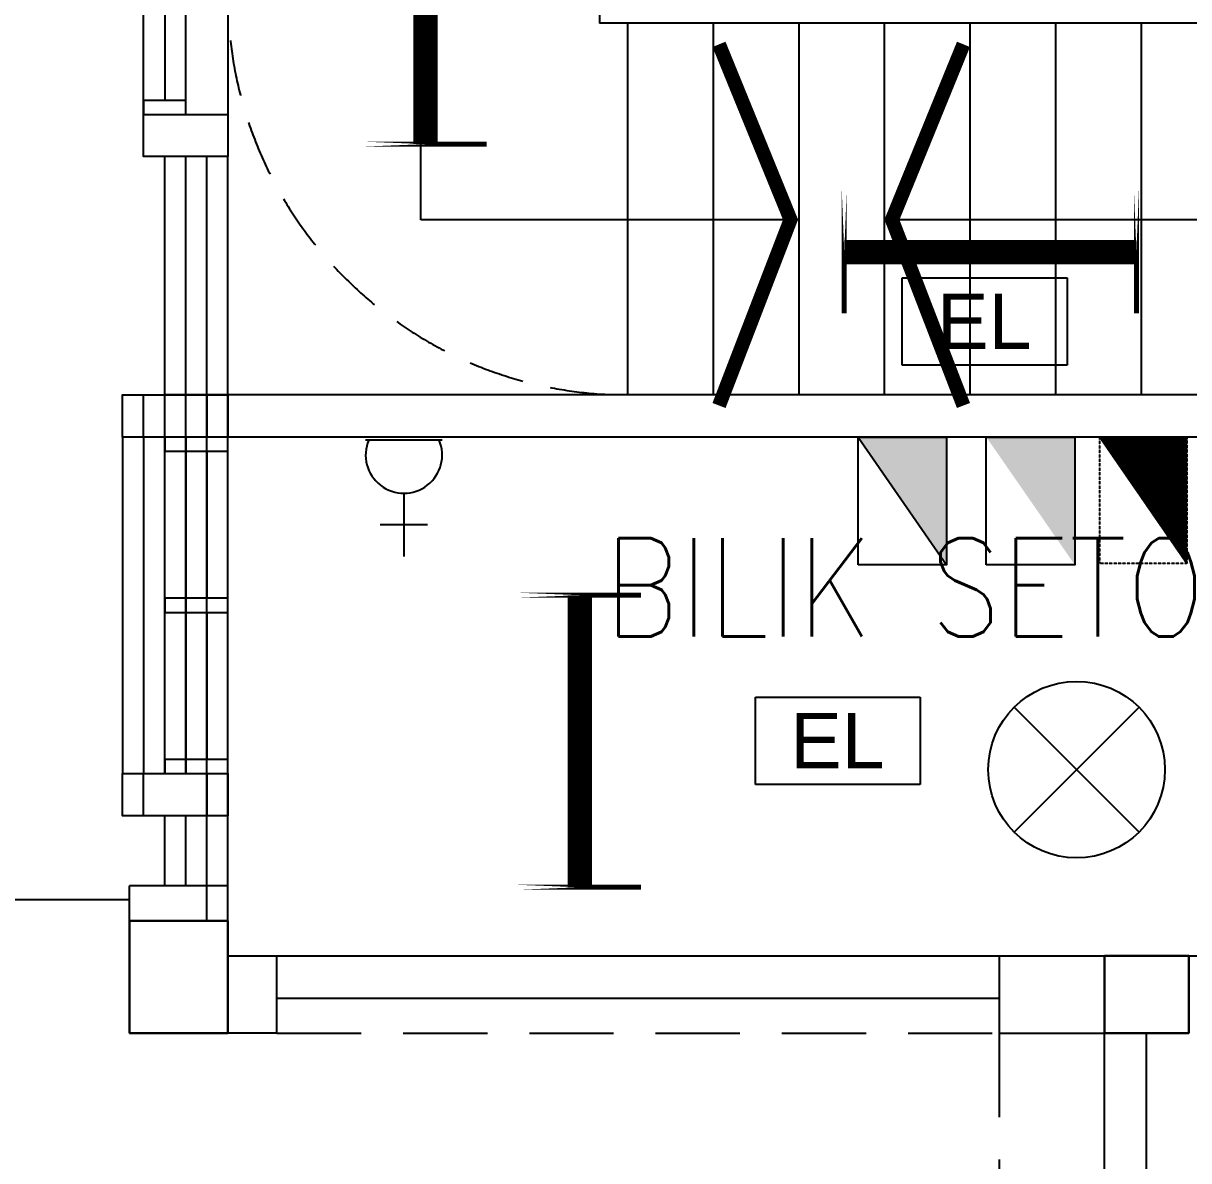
# Model space of a CAD drawing. Header units: inches. Extents: x 16928 to 514628, y -1471 to 241387.
# Drawn here: x 300863 to 305017, y 27576 to 31631 of the extents above; entities that cross this region are included whole.
import ezdxf
from ezdxf.enums import TextEntityAlignment as Align

# ---------------------------------------------------------------- set-up
doc = ezdxf.new("R2010")
doc.units = ezdxf.units.IN
doc.header["$MEASUREMENT"] = 0
doc.linetypes.add('HIDDEN', pattern=[0.375, 0.25, -0.125])
doc.layers.add('COLUMN', color=8, linetype='Continuous', lineweight=30)
doc.layers.add('t3', color=8, linetype='Continuous', lineweight=25)
for name, color, linetype in [('ELECT', 6, 'Continuous'), ('FITTING', 8, 'Continuous'), ('LAMPU', 7, 'Continuous'), ('LW', 2, 'Continuous'), ('ROOF', 2, 'Continuous'), ('stair', 8, 'Continuous'), ('WALL', 1, 'Continuous'), ('WIN', 9, 'Continuous')]:
    doc.layers.add(name, color=color, linetype=linetype)
doc.styles.add('LAILA', font='romans.shx', dxfattribs={"width": 0.85})
doc.styles.add('SANSSERIF', font='SAS_____.pfb', dxfattribs={"width": 0.7, "height": 700})

# ---------------------------------------------------------------- blocks, each defined once
blk = doc.blocks.new('WW')
at = {"layer": 'WALL'}
for points in [[(-2476668.9, -906962.5), (-2476668.9, -907112.5), (-2476968.9, -907112.5), (-2476968.9, -906962.5)], [(-2476668.9, -908312.5), (-2476668.9, -908462.5), (-2476968.9, -908462.5), (-2476968.9, -908312.5)]]:
    blk.add_lwpolyline(points, close=True, dxfattribs=at)
at = {"layer": 'WIN', "color": 2}
blk.add_line((-2476968.9, -907112.5), (-2476968.9, -908312.5), dxfattribs=at)
at = {"layer": 'WIN'}
for p, q in [((-2476818.9, -908312.5), (-2476818.9, -907112.5)), ((-2476668.9, -908312.5), (-2476668.9, -907112.5)), ((-2476743.9, -907162.5), (-2476743.9, -907687.5)), ((-2476743.9, -907737.5), (-2476743.9, -908262.5))]:
    blk.add_line(p, q, dxfattribs=at)
for points in [[(-2476818.9, -907112.5), (-2476818.9, -907162.5), (-2476668.9, -907162.5), (-2476668.9, -907112.5)], [(-2476818.9, -907687.5), (-2476818.9, -907737.5), (-2476668.9, -907737.5), (-2476668.9, -907687.5)], [(-2476818.9, -908262.5), (-2476818.9, -908312.5), (-2476668.9, -908312.5), (-2476668.9, -908262.5)]]:
    blk.add_lwpolyline(points, close=True, dxfattribs=at)
blk = doc.blocks.new('GF')
at = {"layer": 'WALL'}
for points in [[(-2478464.5, -901233.3), (-2478464.5, -901383.3), (-2478764.5, -901383.3), (-2478764.5, -901233.3)], [(-2478464.5, -902583.3), (-2478464.5, -902733.3), (-2478764.5, -902733.3), (-2478764.5, -902583.3)]]:
    blk.add_lwpolyline(points, close=True, dxfattribs=at)
at = {"layer": 'WIN'}
for p, q in [((-2478764.5, -902583.3), (-2478764.5, -901383.3)), ((-2478614.5, -902583.3), (-2478614.5, -901383.3)), ((-2478689.5, -901433.3), (-2478689.5, -901958.3)), ((-2478689.5, -902008.3), (-2478689.5, -902533.3))]:
    blk.add_line(p, q, dxfattribs=at)
at = {"layer": 'WIN', "color": 2}
blk.add_line((-2478464.5, -901383.3), (-2478464.5, -902583.3), dxfattribs=at)
at = {"layer": 'WIN'}
for points in [[(-2478764.5, -901383.3), (-2478764.5, -901433.3), (-2478614.5, -901433.3), (-2478614.5, -901383.3)], [(-2478764.5, -901958.3), (-2478764.5, -902008.3), (-2478614.5, -902008.3), (-2478614.5, -901958.3)], [(-2478764.5, -902533.3), (-2478764.5, -902583.3), (-2478614.5, -902583.3), (-2478614.5, -902533.3)]]:
    blk.add_lwpolyline(points, close=True, dxfattribs=at)
blk = doc.blocks.new('emergency light R')
at = {"layer": 'LAMPU', "color": 6, "linetype": 'Continuous'}
for p, q in [((0, 4.9), (0, 247.7)), ((0, 247.7), (459.3, 247.7)), ((459.3, 247.7), (459.3, 4.9)), ((459.3, 4.9), (0, 4.9))]:
    blk.add_line(p, q, dxfattribs=at)
at = {"layer": 'LAMPU', "color": 6, "linetype": 'Continuous', "style": 'SANSSERIF'}
blk.add_text('EL', height=153.77, dxfattribs=at).set_placement((97, 50))
blk = doc.blocks.new('CEILING FAN C W HOOK')
at = {"layer": 'ELECT', "color": 6}
for p, q in [((-530.3, -530.3), (-85.3, -85.3)), ((-530.3, -85.3), (-85.3, -530.3))]:
    blk.add_line(p, q, dxfattribs=at)
blk.add_circle((-307.8, -307.8), 314.7, dxfattribs=at)
blk = doc.blocks.new('DB G')
at = {"layer": 'ELECT', "linetype": 'HIDDEN'}
h = blk.add_hatch(dxfattribs=at)
h.set_pattern_fill('ANSI31', color=3)
h.paths.add_polyline_path([(13841.4, 40815.3), (13841.4, 41200.3), (13282.8, 40815.3)])
at = {"layer": 'ELECT', "color": 7, "linetype": 'HIDDEN'}
blk.add_line((13841.4, 41200.3), (13282.8, 40815.3), dxfattribs=at)
blk.add_lwpolyline([(13282.8, 41200.3), (13841.4, 41200.3), (13841.4, 40815.3), (13282.8, 40815.3)], close=True, dxfattribs=at)
blk = doc.blocks.new('DB P')
at = {"layer": 'ELECT', "color": 7, "true_color": 0xffffff}
blk.add_lwpolyline([(75354.8, -23659.3), (75809.8, -23659.3), (75809.8, -23974.3), (75354.8, -23974.3)], close=True, dxfattribs=at)
at = {"layer": 'ELECT', "color": 1}
blk.add_solid([(75809.8, -23659.3), (75809.8, -23974.3), (75354.8, -23974.3)], dxfattribs=at)
blk = doc.blocks.new('DB')
at = {"layer": 'ELECT', "color": 2}
blk.add_line((253742.9, 25513.1), (253287.9, 25198.1), dxfattribs=at)
blk.add_lwpolyline([(253287.9, 25513.1), (253742.9, 25513.1), (253742.9, 25198.1), (253287.9, 25198.1)], close=True, dxfattribs=at)
blk.add_solid([(253742.9, 25513.1), (253742.9, 25198.1), (253287.9, 25198.1)], dxfattribs=at)

msp = doc.modelspace()

# ---------------------------------------------------------------- linework, layer by layer
at = {"layer": 'COLUMN'}
for points in [[(301592.5, 28030.5), (301592.5, 28430.5), (301242.5, 28430.5), (301242.5, 28030.5)], [(304717.5, 28305.5), (305017.5, 28305.5), (305017.5, 28030.5), (304717.5, 28030.5)]]:
    msp.add_lwpolyline(points, close=True, dxfattribs=at)
at = {"layer": 'ELECT', "color": 6}
for p, q in [((302356.6, 30144.9), (302083.8, 30144.9)), ((302220.2, 29955.1), (302220.2, 29730.1)), ((302304.6, 29842.6), (302135.8, 29842.6))]:
    msp.add_line(p, q, dxfattribs=at)
msp.add_arc((302220.2, 30091.5), 136.4, 156.9763, 23.0237, dxfattribs=at)
at = {"layer": 'FITTING', "color": 3, "const_width": 86.8}
for points in [[(302297, 31199.8), (302297, 32241.1)], [(303789.7, 30815.2), (304831.1, 30815.2)], [(302847, 28550.5), (302847, 29591.8)]]:
    msp.add_lwpolyline(points, dxfattribs=at)
at = {"layer": 'FITTING', "color": 3, "const_width": 17.4}
for points in [[(302078.2, 31199.8), (302515.7, 31199.8)], [(303789.7, 31034), (303789.7, 30596.5)], [(304831.1, 31034), (304831.1, 30596.5)], [(302628.3, 29591.8), (303065.7, 29591.8)], [(302628.3, 28550.5), (303065.7, 28550.5)]]:
    msp.add_lwpolyline(points, close=True, dxfattribs=at)
at = {"layer": 'LW'}
msp.add_line((304717.5, 27130.5), (304717.5, 28155.5), dxfattribs=at)
at = {"layer": 'LW', "linetype": 'HIDDEN', "ltscale": 1200}
for p in [(301767.5, 28030.5), (304342.5, 21430.5)]:
    msp.add_line(p, (304342.5, 28030.5), dxfattribs=at)
at = {"layer": 'ROOF', "linetype": 'Continuous', "ltscale": 2000}
msp.add_lwpolyline([(301242.5, 28505.5), (297242.5, 28505.5), (297242.5, 20955.5), (304342.5, 20955.5)], dxfattribs=at)
at = {"layer": 'stair'}
for p, q in [((302280, 30930.5), (302280, 32493)), ((302917.5, 31830.5), (302917.5, 31630.5)), ((307082.5, 31630.5), (302917.5, 31630.5)), ((303017.5, 31630.5), (303017.5, 30305.5)), ((303322.5, 31630.5), (303322.5, 30305.5)), ((303627.5, 31630.5), (303627.5, 30305.5)), ((303932.5, 31630.5), (303932.5, 30305.5)), ((304237.5, 31630.5), (304237.5, 30305.5)), ((304542.5, 31630.5), (304542.5, 30305.5)), ((304847.5, 31630.5), (304847.5, 30305.5)), ((303627.5, 30930.5), (302280, 30930.5)), ((306273.6, 30930.5), (303932.5, 30930.5))]:
    msp.add_line(p, q, dxfattribs=at)
at = {"layer": 'stair', "const_width": 50}
for points in [[(303343.3, 31555.5), (303598.3, 30930.5), (303343.3, 30268)], [(304214.7, 31555.5), (303959.7, 30930.5), (304214.7, 30268)]]:
    msp.add_lwpolyline(points, dxfattribs=at)
at = {"layer": 'stair', "linetype": 'HIDDEN', "ltscale": 800}
msp.add_arc((303017.5, 31730.5), 1425, 90, 270, dxfattribs=at)
at = {"layer": 'WALL'}
for p, q in [((301367.5, 30155.5), (301367.5, 31155.5)), ((301442.5, 30155.5), (301442.5, 31155.5)), ((301517.5, 30155.5), (301517.5, 31155.5)), ((301592.5, 30155.5), (301592.5, 31155.5)), ((306137.5, 30305.5), (301367.5, 30305.5)), ((306137.5, 30305.5), (301367.5, 30305.5)), ((306137.5, 30155.5), (301367.5, 30155.5)), ((306137.5, 30155.5), (301367.5, 30155.5)), ((306137.5, 30155.5), (301367.5, 30155.5)), ((301517.5, 28430.5), (301517.5, 28955.5)), ((301592.5, 28430.5), (301592.5, 28955.5)), ((301367.5, 28555.5), (301367.5, 28805.5)), ((301442.5, 28555.5), (301442.5, 28805.5)), ((301242.5, 28430.5), (301242.5, 28555.5)), ((301517.5, 28555.5), (301242.5, 28555.5)), ((301592.5, 28555.5), (301242.5, 28555.5)), ((301242.5, 28430.5), (301242.5, 28555.5)), ((301592.5, 28305.5), (309017.5, 28305.5)), ((301767.5, 28030.5), (301767.5, 28305.5)), ((304342.5, 28030.5), (304342.5, 28305.5)), ((305017.5, 28180.5), (305017.5, 28030.5)), ((301767.5, 28155.5), (304342.5, 28155.5)), ((301767.5, 28155.5), (304342.5, 28155.5)), ((301767.5, 28030.5), (301242.5, 28030.5)), ((304342.5, 28030.5), (304867.5, 28030.5)), ((304867.5, 27130.5), (304867.5, 28030.5))]:
    msp.add_line(p, q, dxfattribs=at)
at = {"layer": 'WIN'}
msp.add_line((305017.5, 28030.5), (305017.5, 28305.5), dxfattribs=at)

# ---------------------------------------------------------------- block references
at = {"color": 7, "linetype": 'HIDDEN', "xscale": 0.807242207682438, "yscale": 0.807242207682438, "zscale": 0.807242207682438, "rotation": 90}
msp.add_blockref('DB G', (337958.8, 18982.2), dxfattribs=at)
msp.add_blockref('CEILING FAN C W HOOK', (304925.7, 29277.6))
at = {"layer": 'LAMPU', "color": 8, "xscale": 1.27951153594687, "yscale": 1.27951153594687, "zscale": 1.27951153594687}
for p in [(303996.6, 30406), (303473.2, 28911)]:
    msp.add_blockref('emergency light R', p, dxfattribs=at)
at = {"layer": 'LAMPU', "color": 1}
for name, p, rotation in [('DB', (329352.2, -223587.4), 90.00000000000001), ('DB P', (280636.8, -45654.3), 90)]:
    msp.add_blockref(name, p, dxfattribs=dict(at, rotation=rotation))
at = {"layer": 'WIN'}
for name, p in [('GF', (2780057, 933888.8)), ('WW', (2778186.4, 937268.1)), ('WW', (2778261.4, 937268.1))]:
    msp.add_blockref(name, p, dxfattribs=at)

# ---------------------------------------------------------------- texts
at = {"layer": 't3', "style": 'LAILA', "width": 0.85}
msp.add_text('BILIK SETOR', height=350, dxfattribs=at).set_placement((302934.6, 29794.5), align=Align.TOP_LEFT)

doc.saveas('drawing.dxf')
